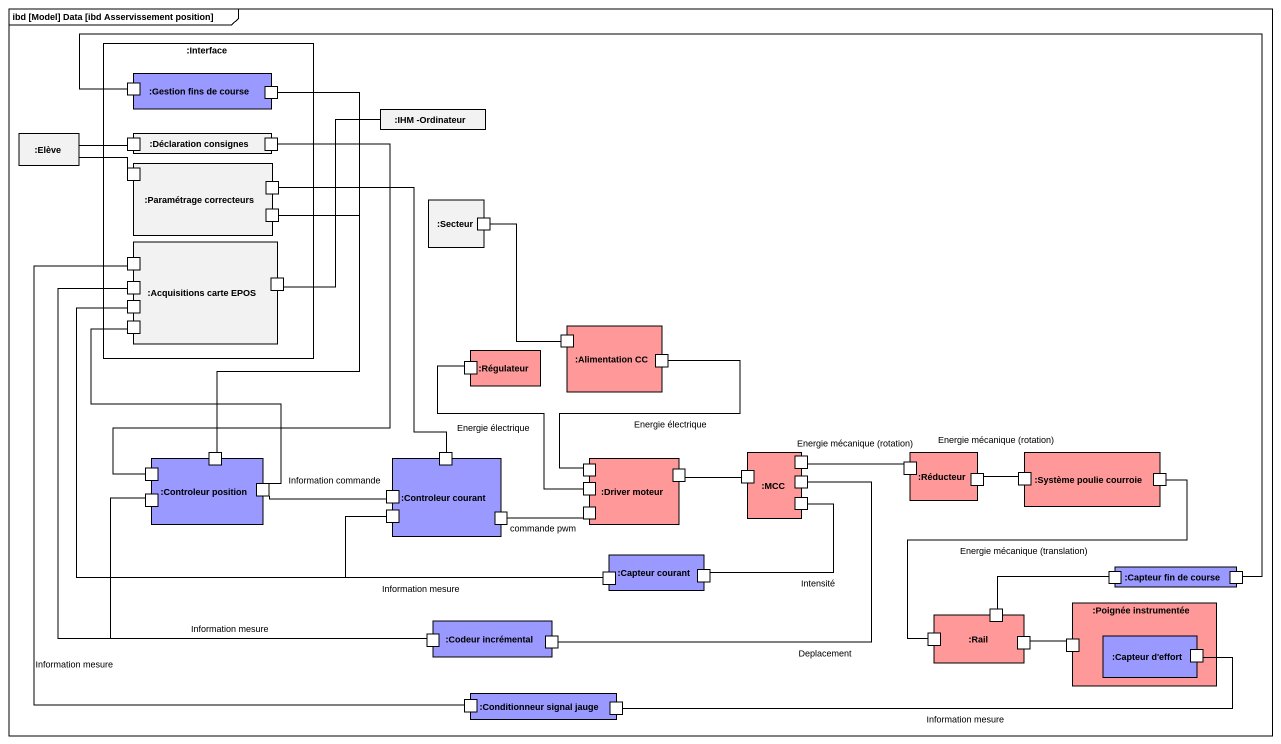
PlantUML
@startuml
mainframe ibd [Model] Data [ibd Asservissement position]
rectangle ":Interface" as Interface_ {
  rectangle ":Gestion fins de course" as Gestion_fins_de_course #9999FF {
    port " " as port1
    port " " as port2
  }
  rectangle ":Déclaration consignes" as Déclaration_consignes {
    port " " as port3
    port " " as port5
  }
  rectangle ":Paramétrage correcteurs" as Paramétrage_correcteurs {
    port " " as port4
    port " " as port6
    port " " as port7
  }
  rectangle ":Acquisitions carte EPOS" as Acquisitions_carte_EPOS {
    port " " as port9
    port " " as port10
    port " " as port11
    port " " as port12
    port " " as port13
  }
}
rectangle ":Elève" as Elève
rectangle ":IHM -Ordinateur" as IHM_Ordinateur
rectangle ":Secteur" as Secteur {
  port " " as port8
}
rectangle ":Alimentation CC" as Alimentation_CC #FF9999 {
  port " " as port15
  port " " as port16
}
rectangle ":Régulateur" as Régulateur #FF9999 {
  port " " as port14
}
rectangle ":Controleur position" as Controleur_position #9999FF {
  port " " as port17
  port " " as port18
  port " " as port19
  port " " as port31
}
rectangle ":Controleur courant" as Controleur_courant #9999FF {
  port " " as port20
  port " " as port32
  port " " as port33
  port " " as port34
}
rectangle ":Driver moteur" as Driver_moteur #FF9999 {
  port " " as port21
  port " " as port22
  port " " as port23
  port " " as port35
}
rectangle ":MCC" as MCC #FF9999 {
  port " " as port24
  port " " as port25
  port " " as port26
  port " " as port36
}
rectangle ":Réducteur" as Réducteur #FF9999 {
  port " " as port27
  port " " as port28
}
rectangle ":Système poulie courroie" as Système_poulie_courroie #FF9999 {
  port " " as port29
  port " " as port30
}
rectangle ":Capteur courant" as Capteur_courant #9999FF {
  port " " as port37
  port " " as port38
}
rectangle ":Capteur fin de course" as Capteur_fin_de_course #9999FF {
  port " " as port39
  port " " as port40
}
rectangle ":Codeur incrémental" as Codeur_incrémental #9999FF {
  port " " as port41
  port " " as port42
}
rectangle ":Rail" as Rail #FF9999 {
  port " " as port43
  port " " as port44
  port " " as port45
}
rectangle ":Poignée instrumentée" as Poignée_instrumentée #FF9999 {
  port " " as port46
  rectangle ":Capteur d'effort" as Capteur_d_effort #9999FF {
    port " " as port47
  }
}
rectangle ":Conditionneur signal jauge" as Conditionneur_signal_jauge #9999FF {
  port " " as port48
  port " " as port49
}
port2 -- port18
Elève -right- port3
Elève -right- port4
IHM_Ordinateur -- port11
port5 -- port17
port6 -- port20
port7 -- port18
port8 -- port15
port16 -- port22 : Energie électrique
port19 -up- port12
port19 -right- port32 : Information commande
port21 -up- port14 : Energie électrique
port23 -right- port24
port25 -right- port27 : Energie mécanique (rotation)
port26 -- port42 : Deplacement
port28 -right- port29 : Energie mécanique (rotation)
port30 -- port43 : Energie mécanique (translation)
port34 -right- port35 : commande pwm
port36 -- port38 : Intensité
port37 -left- port13
port37 -left- port33 : Information mesure
port40 -left- port1
port41 -up- port9
port41 -left- port31 : Information mesure
port44 -right- port39
port45 -right- port46
port47 -left- port49 : Information mesure
port48 -up- port10 : Information mesure
@enduml
